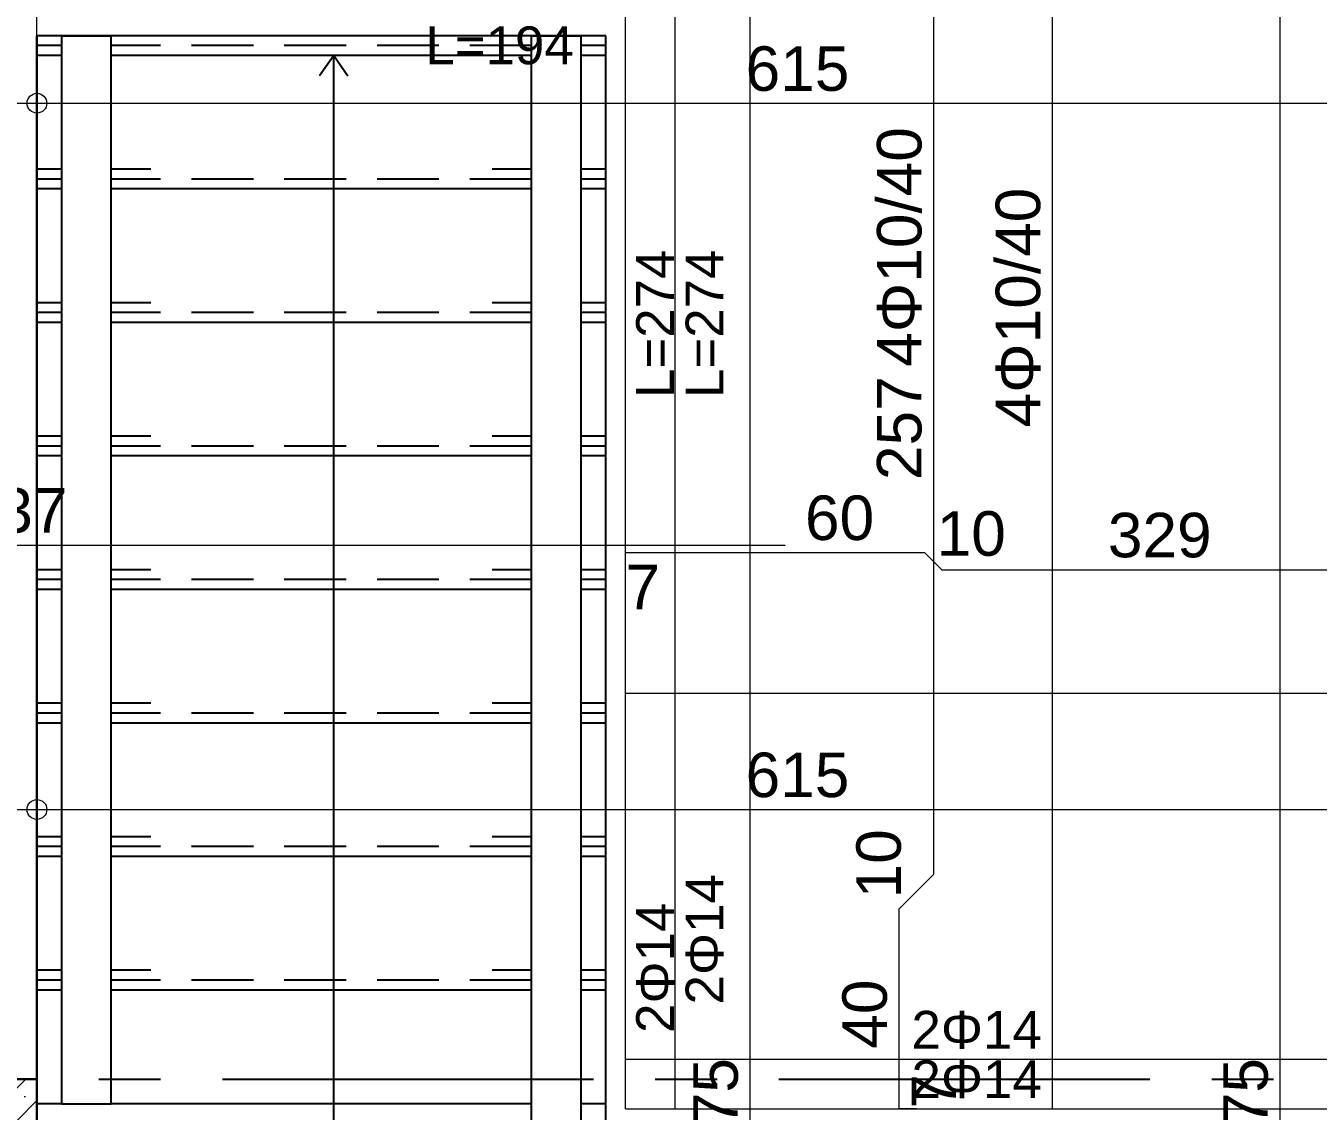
# Model space of a CAD drawing. Header units: millimetres. Extents: x 2232 to 85269, y -3593 to 5869.
# Drawn here: x 42214.5 to 42475.8, y 3500.5 to 3720 of the extents above; entities that cross this region are included whole.
import ezdxf

# ---------------------------------------------------------------- set-up
doc = ezdxf.new("R2010")
doc.units = ezdxf.units.MM
for name, pattern in [('CENTER2', [112.5, 75, -12.5, 12.5, -12.5]), ('DASHDOT2', [12.7, 6.35, -3.175, 0, -3.175]), ('HIDDEN2', [18.75, 12.5, -6.25])]:
    doc.linetypes.add(name, pattern=pattern)
doc.layers.add('aks', color=251, linetype='DASHDOT2', lineweight=35)
for name, color, linetype in [('Donatı Topl. Uzun. Yazısı', 7, 'Continuous'), ('Donatı Uz. Yazısı', 7, 'Continuous'), ('Donatı Yazısı', 7, 'Continuous'), ('Donatı Çizgisi', 7, 'Continuous'), ('Döşeme Boşluğu', 7, 'Continuous'), ('Kiriş', 7, 'Continuous'), ('Merdiven', 7, 'Continuous'), ('Panel', 7, 'Continuous'), ('Standart', 7, 'Continuous'), ('Ölçülendirme', 7, 'Continuous')]:
    doc.layers.add(name, color=color, linetype=linetype)
doc.styles.add('arial_1_18', font='arial.ttf', dxfattribs={"height": 0.2})

# ---------------------------------------------------------------- blocks, each defined once
blk = doc.blocks.new('IDE128Entity118')
at = {"layer": 'Kiriş', "color": 4, "linetype": 'Continuous', "lineweight": 5}
blk.add_lwpolyline([(1825, 410), (1825, 760)], dxfattribs=at)
blk = doc.blocks.new('IDE128Entity345')
at = {"layer": 'Panel', "linetype": 'Continuous', "lineweight": 5}
h = blk.add_hatch(dxfattribs=at)
h.set_pattern_fill('SACNCR', color=163, scale=50, style=0)
h.set_pattern_definition([(45, (0, 0), (-3.314563, 3.314563), []), (45, (3.3146, 0), (-3.314563, 3.314563), [0, -4.6875])])
h.paths.add_polyline_path([(1825, 285), (1808.33, 276.67), (1800, 285), (1800, 410), (1825, 410)])
blk = doc.blocks.new('IDE128Entity346')
at = {"layer": 'Panel', "color": 164, "linetype": 'Continuous', "lineweight": -3}
blk.add_lwpolyline([(1825, 285), (1825, 410)], dxfattribs=at)
blk = doc.blocks.new('IDE128Entity347')
at = {"layer": 'Panel', "color": 164, "linetype": 'Continuous', "lineweight": -3}
blk.add_lwpolyline([(1825, 410), (1800, 410)], dxfattribs=at)
blk = doc.blocks.new('IDE128Entity524')
at = {"layer": 'aks', "color": 251, "linetype": 'CENTER2', "lineweight": -3}
blk.add_lwpolyline([(-50, 410), (3260, 410)], dxfattribs=at)
blk = doc.blocks.new('IDE128Entity710')
at = {"layer": 'Döşeme Boşluğu', "color": 8, "linetype": 'Continuous', "lineweight": -3}
blk.add_lwpolyline([(1940, 400), (1940, 621)], dxfattribs=at)
blk = doc.blocks.new('IDE128Entity711')
at = {"layer": 'Döşeme Boşluğu', "color": 8, "linetype": 'Continuous', "lineweight": -3}
blk.add_lwpolyline([(1940, 621), (1825, 621)], dxfattribs=at)
blk = doc.blocks.new('IDE128Entity712')
at = {"layer": 'Döşeme Boşluğu', "color": 8, "linetype": 'Continuous', "lineweight": -3}
blk.add_lwpolyline([(1825, 621), (1825, 285)], dxfattribs=at)
blk = doc.blocks.new('IDE128Entity715')
at = {"layer": 'Donatı Çizgisi', "color": 5, "linetype": 'Continuous', "lineweight": 5}
blk.add_lwpolyline([(1802.5, 625), (1996.59, 625)], dxfattribs=at)
at = {"layer": 'Donatı Topl. Uzun. Yazısı', "color": 1, "linetype": 'Continuous', "lineweight": 5, "style": 'arial_1_18'}
blk.add_text('L=194', height=7.65, dxfattribs=at).set_placement((1903.5, 615.23))
at = {"layer": 'Donatı Yazısı', "color": 5, "linetype": 'Continuous', "lineweight": 5, "style": 'arial_1_18'}
blk.add_text('2Φ14', height=7.65, dxfattribs=at).set_placement((1860.73, 627.13))
blk = doc.blocks.new('IDE128Entity717')
at = {"layer": 'Donatı Çizgisi', "color": 5, "linetype": 'Continuous', "lineweight": 5}
blk.add_lwpolyline([(1944, 404), (1944, 677.59)], dxfattribs=at)
at = {"layer": 'Donatı Topl. Uzun. Yazısı', "color": 1, "linetype": 'Continuous', "lineweight": 5, "style": 'arial_1_18'}
blk.add_text('L=274', height=7.65, rotation=90, dxfattribs=at).set_placement((1953.78, 547.72))
at = {"layer": 'Donatı Yazısı', "color": 5, "linetype": 'Continuous', "lineweight": 5, "style": 'arial_1_18'}
blk.add_text('2Φ14', height=7.65, rotation=90, dxfattribs=at).set_placement((1953.78, 419.32))
blk = doc.blocks.new('IDE128Entity718')
at = {"layer": 'Donatı Çizgisi', "color": 5, "linetype": 'Continuous', "lineweight": 5}
blk.add_lwpolyline([(1954, 404), (1954, 677.59)], dxfattribs=at)
at = {"layer": 'Donatı Topl. Uzun. Yazısı', "color": 1, "linetype": 'Continuous', "lineweight": 5, "style": 'arial_1_18'}
blk.add_text('L=274', height=7.65, rotation=90, dxfattribs=at).set_placement((1963.78, 547.72))
at = {"layer": 'Donatı Yazısı', "color": 5, "linetype": 'Continuous', "lineweight": 5, "style": 'arial_1_18'}
blk.add_text('2Φ14', height=7.65, rotation=90, dxfattribs=at).set_placement((1963.78, 425.07))
blk = doc.blocks.new('IDE128Entity719')
at = {"layer": 'Donatı Çizgisi', "color": 5, "linetype": 'Continuous', "lineweight": 5}
blk.add_lwpolyline([(1944, 404), (2136.59, 404)], dxfattribs=at)
at = {"layer": 'Donatı Topl. Uzun. Yazısı', "color": 1, "linetype": 'Continuous', "lineweight": 5, "style": 'arial_1_18'}
blk.add_text('L=193', height=7.65, dxfattribs=at).set_placement((2091.17, 406.13))
at = {"layer": 'Donatı Yazısı', "color": 5, "linetype": 'Continuous', "lineweight": 5, "style": 'arial_1_18'}
blk.add_text('2Φ14', height=7.65, dxfattribs=at).set_placement((2001.78, 406.13))
blk = doc.blocks.new('IDE128Entity720')
at = {"layer": 'Donatı Çizgisi', "color": 5, "linetype": 'Continuous', "lineweight": 5}
blk.add_lwpolyline([(1944, 414), (2136.59, 414)], dxfattribs=at)
at = {"layer": 'Donatı Topl. Uzun. Yazısı', "color": 1, "linetype": 'Continuous', "lineweight": 5, "style": 'arial_1_18'}
blk.add_text('L=193', height=7.65, dxfattribs=at).set_placement((2091.17, 416.13))
at = {"layer": 'Donatı Yazısı', "color": 5, "linetype": 'Continuous', "lineweight": 5, "style": 'arial_1_18'}
blk.add_text('2Φ14', height=7.65, dxfattribs=at).set_placement((2001.78, 416.13))
blk = doc.blocks.new('IDE128Entity1204')
at = {"layer": 'Merdiven', "color": 171, "linetype": 'Continuous', "lineweight": -3}
blk.add_lwpolyline([(1925, 390), (1925, 405)], dxfattribs=at)
blk = doc.blocks.new('IDE128Entity1205')
at = {"layer": 'Merdiven', "color": 171, "linetype": 'Continuous', "lineweight": -3}
blk.add_lwpolyline([(1935, 390), (1935, 405)], dxfattribs=at)
blk = doc.blocks.new('IDE128Entity1211')
at = {"layer": 'Merdiven', "color": 171, "linetype": 'Continuous', "lineweight": -3}
blk.add_lwpolyline([(1925, 405), (1925, 621)], dxfattribs=at)
blk = doc.blocks.new('IDE128Entity1212')
at = {"layer": 'Merdiven', "color": 171, "linetype": 'Continuous', "lineweight": -3}
blk.add_lwpolyline([(1935, 405), (1935, 621)], dxfattribs=at)
blk = doc.blocks.new('IDE128Entity1213')
at = {"layer": 'Merdiven', "color": 171, "linetype": 'Continuous', "lineweight": -3}
blk.add_lwpolyline([(1925, 621), (1935, 621)], dxfattribs=at)
blk = doc.blocks.new('IDE128Entity1214')
at = {"layer": 'Merdiven', "color": 171, "linetype": 'Continuous', "lineweight": -3}
blk.add_lwpolyline([(1830, 405), (1830, 621)], dxfattribs=at)
blk = doc.blocks.new('IDE128Entity1215')
at = {"layer": 'Merdiven', "color": 171, "linetype": 'Continuous', "lineweight": -3}
blk.add_lwpolyline([(1840, 405), (1840, 621)], dxfattribs=at)
blk = doc.blocks.new('IDE128Entity1216')
at = {"layer": 'Merdiven', "color": 171, "linetype": 'Continuous', "lineweight": -3}
blk.add_lwpolyline([(1830, 405), (1840, 405)], dxfattribs=at)
blk = doc.blocks.new('IDE128Entity1217')
at = {"layer": 'Merdiven', "color": 171, "linetype": 'Continuous', "lineweight": -3}
blk.add_lwpolyline([(1830, 621), (1840, 621)], dxfattribs=at)
blk = doc.blocks.new('IDE128Entity1265')
at = {"layer": 'Merdiven', "color": 171, "linetype": 'HIDDEN2', "lineweight": -3}
blk.add_lwpolyline([(1940, 405), (1935, 405)], dxfattribs=at)
blk = doc.blocks.new('IDE128Entity1266')
at = {"layer": 'Merdiven', "color": 171, "linetype": 'HIDDEN2', "lineweight": -3}
blk.add_lwpolyline([(1925, 405), (1917, 405)], dxfattribs=at)
blk = doc.blocks.new('IDE128Entity1267')
at = {"layer": 'Merdiven', "color": 171, "linetype": 'HIDDEN2', "lineweight": -3}
blk.add_lwpolyline([(1848, 405), (1840, 405)], dxfattribs=at)
blk = doc.blocks.new('IDE128Entity1268')
at = {"layer": 'Merdiven', "color": 171, "linetype": 'HIDDEN2', "lineweight": -3}
blk.add_lwpolyline([(1830, 405), (1825, 405)], dxfattribs=at)
blk = doc.blocks.new('IDE128Entity1286')
at = {"layer": 'Merdiven', "color": 171, "linetype": 'Continuous', "lineweight": -3}
blk.add_lwpolyline([(1940, 400), (1940, 405)], dxfattribs=at)
blk = doc.blocks.new('IDE128Entity1288')
at = {"layer": 'Merdiven', "color": 171, "linetype": 'Continuous', "lineweight": -3}
blk.add_lwpolyline([(1825, 280), (1825, 405)], dxfattribs=at)
blk = doc.blocks.new('IDE128Entity1289')
at = {"layer": 'Merdiven', "color": 171, "linetype": 'Continuous', "lineweight": -3}
blk.add_lwpolyline([(1940, 405), (1935, 405)], dxfattribs=at)
blk = doc.blocks.new('IDE128Entity1290')
at = {"layer": 'Merdiven', "color": 171, "linetype": 'Continuous', "lineweight": -3}
blk.add_lwpolyline([(1925, 405), (1840, 405)], dxfattribs=at)
blk = doc.blocks.new('IDE128Entity1291')
at = {"layer": 'Merdiven', "color": 171, "linetype": 'Continuous', "lineweight": -3}
blk.add_lwpolyline([(1830, 405), (1825, 405)], dxfattribs=at)
blk = doc.blocks.new('IDE128Entity1293')
at = {"layer": 'Merdiven', "color": 251, "linetype": 'Continuous', "lineweight": -3}
blk.add_lwpolyline([(1885, 340), (1885, 405)], dxfattribs=at)
blk = doc.blocks.new('IDE128Entity1294')
at = {"layer": 'Merdiven', "color": 171, "linetype": 'HIDDEN2', "lineweight": -3}
blk.add_lwpolyline([(1940, 405), (1935, 405)], dxfattribs=at)
blk = doc.blocks.new('IDE128Entity1295')
at = {"layer": 'Merdiven', "color": 171, "linetype": 'HIDDEN2', "lineweight": -3}
blk.add_lwpolyline([(1925, 405), (1917, 405)], dxfattribs=at)
blk = doc.blocks.new('IDE128Entity1296')
at = {"layer": 'Merdiven', "color": 171, "linetype": 'HIDDEN2', "lineweight": -3}
blk.add_lwpolyline([(1848, 405), (1840, 405)], dxfattribs=at)
blk = doc.blocks.new('IDE128Entity1297')
at = {"layer": 'Merdiven', "color": 171, "linetype": 'HIDDEN2', "lineweight": -3}
blk.add_lwpolyline([(1830, 405), (1825, 405)], dxfattribs=at)
blk = doc.blocks.new('IDE128Entity1298')
at = {"layer": 'Merdiven', "color": 171, "linetype": 'HIDDEN2', "lineweight": -3}
blk.add_lwpolyline([(1940, 432), (1935, 432)], dxfattribs=at)
blk = doc.blocks.new('IDE128Entity1299')
at = {"layer": 'Merdiven', "color": 171, "linetype": 'HIDDEN2', "lineweight": -3}
blk.add_lwpolyline([(1925, 432), (1917, 432)], dxfattribs=at)
blk = doc.blocks.new('IDE128Entity1300')
at = {"layer": 'Merdiven', "color": 171, "linetype": 'HIDDEN2', "lineweight": -3}
blk.add_lwpolyline([(1848, 432), (1840, 432)], dxfattribs=at)
blk = doc.blocks.new('IDE128Entity1301')
at = {"layer": 'Merdiven', "color": 171, "linetype": 'HIDDEN2', "lineweight": -3}
blk.add_lwpolyline([(1830, 432), (1825, 432)], dxfattribs=at)
blk = doc.blocks.new('IDE128Entity1302')
at = {"layer": 'Merdiven', "color": 171, "linetype": 'HIDDEN2', "lineweight": -3}
blk.add_lwpolyline([(1940, 459), (1935, 459)], dxfattribs=at)
blk = doc.blocks.new('IDE128Entity1303')
at = {"layer": 'Merdiven', "color": 171, "linetype": 'HIDDEN2', "lineweight": -3}
blk.add_lwpolyline([(1925, 459), (1917, 459)], dxfattribs=at)
blk = doc.blocks.new('IDE128Entity1304')
at = {"layer": 'Merdiven', "color": 171, "linetype": 'HIDDEN2', "lineweight": -3}
blk.add_lwpolyline([(1848, 459), (1840, 459)], dxfattribs=at)
blk = doc.blocks.new('IDE128Entity1305')
at = {"layer": 'Merdiven', "color": 171, "linetype": 'HIDDEN2', "lineweight": -3}
blk.add_lwpolyline([(1830, 459), (1825, 459)], dxfattribs=at)
blk = doc.blocks.new('IDE128Entity1306')
at = {"layer": 'Merdiven', "color": 171, "linetype": 'HIDDEN2', "lineweight": -3}
blk.add_lwpolyline([(1940, 486), (1935, 486)], dxfattribs=at)
blk = doc.blocks.new('IDE128Entity1307')
at = {"layer": 'Merdiven', "color": 171, "linetype": 'HIDDEN2', "lineweight": -3}
blk.add_lwpolyline([(1925, 486), (1917, 486)], dxfattribs=at)
blk = doc.blocks.new('IDE128Entity1308')
at = {"layer": 'Merdiven', "color": 171, "linetype": 'HIDDEN2', "lineweight": -3}
blk.add_lwpolyline([(1848, 486), (1840, 486)], dxfattribs=at)
blk = doc.blocks.new('IDE128Entity1309')
at = {"layer": 'Merdiven', "color": 171, "linetype": 'HIDDEN2', "lineweight": -3}
blk.add_lwpolyline([(1830, 486), (1825, 486)], dxfattribs=at)
blk = doc.blocks.new('IDE128Entity1310')
at = {"layer": 'Merdiven', "color": 171, "linetype": 'HIDDEN2', "lineweight": -3}
blk.add_lwpolyline([(1940, 513), (1935, 513)], dxfattribs=at)
blk = doc.blocks.new('IDE128Entity1311')
at = {"layer": 'Merdiven', "color": 171, "linetype": 'HIDDEN2', "lineweight": -3}
blk.add_lwpolyline([(1925, 513), (1917, 513)], dxfattribs=at)
blk = doc.blocks.new('IDE128Entity1312')
at = {"layer": 'Merdiven', "color": 171, "linetype": 'HIDDEN2', "lineweight": -3}
blk.add_lwpolyline([(1848, 513), (1840, 513)], dxfattribs=at)
blk = doc.blocks.new('IDE128Entity1313')
at = {"layer": 'Merdiven', "color": 171, "linetype": 'HIDDEN2', "lineweight": -3}
blk.add_lwpolyline([(1830, 513), (1825, 513)], dxfattribs=at)
blk = doc.blocks.new('IDE128Entity1314')
at = {"layer": 'Merdiven', "color": 171, "linetype": 'HIDDEN2', "lineweight": -3}
blk.add_lwpolyline([(1940, 540), (1935, 540)], dxfattribs=at)
blk = doc.blocks.new('IDE128Entity1315')
at = {"layer": 'Merdiven', "color": 171, "linetype": 'HIDDEN2', "lineweight": -3}
blk.add_lwpolyline([(1925, 540), (1917, 540)], dxfattribs=at)
blk = doc.blocks.new('IDE128Entity1316')
at = {"layer": 'Merdiven', "color": 171, "linetype": 'HIDDEN2', "lineweight": -3}
blk.add_lwpolyline([(1848, 540), (1840, 540)], dxfattribs=at)
blk = doc.blocks.new('IDE128Entity1317')
at = {"layer": 'Merdiven', "color": 171, "linetype": 'HIDDEN2', "lineweight": -3}
blk.add_lwpolyline([(1830, 540), (1825, 540)], dxfattribs=at)
blk = doc.blocks.new('IDE128Entity1318')
at = {"layer": 'Merdiven', "color": 171, "linetype": 'HIDDEN2', "lineweight": -3}
blk.add_lwpolyline([(1940, 567), (1935, 567)], dxfattribs=at)
blk = doc.blocks.new('IDE128Entity1319')
at = {"layer": 'Merdiven', "color": 171, "linetype": 'HIDDEN2', "lineweight": -3}
blk.add_lwpolyline([(1925, 567), (1917, 567)], dxfattribs=at)
blk = doc.blocks.new('IDE128Entity1320')
at = {"layer": 'Merdiven', "color": 171, "linetype": 'HIDDEN2', "lineweight": -3}
blk.add_lwpolyline([(1848, 567), (1840, 567)], dxfattribs=at)
blk = doc.blocks.new('IDE128Entity1321')
at = {"layer": 'Merdiven', "color": 171, "linetype": 'HIDDEN2', "lineweight": -3}
blk.add_lwpolyline([(1830, 567), (1825, 567)], dxfattribs=at)
blk = doc.blocks.new('IDE128Entity1322')
at = {"layer": 'Merdiven', "color": 171, "linetype": 'HIDDEN2', "lineweight": -3}
blk.add_lwpolyline([(1940, 594), (1935, 594)], dxfattribs=at)
blk = doc.blocks.new('IDE128Entity1323')
at = {"layer": 'Merdiven', "color": 171, "linetype": 'HIDDEN2', "lineweight": -3}
blk.add_lwpolyline([(1925, 594), (1917, 594)], dxfattribs=at)
blk = doc.blocks.new('IDE128Entity1324')
at = {"layer": 'Merdiven', "color": 171, "linetype": 'HIDDEN2', "lineweight": -3}
blk.add_lwpolyline([(1848, 594), (1840, 594)], dxfattribs=at)
blk = doc.blocks.new('IDE128Entity1325')
at = {"layer": 'Merdiven', "color": 171, "linetype": 'HIDDEN2', "lineweight": -3}
blk.add_lwpolyline([(1830, 594), (1825, 594)], dxfattribs=at)
blk = doc.blocks.new('IDE128Entity1326')
at = {"layer": 'Merdiven', "color": 171, "linetype": 'HIDDEN2', "lineweight": -3}
blk.add_lwpolyline([(1940, 621), (1935, 621)], dxfattribs=at)
blk = doc.blocks.new('IDE128Entity1327')
at = {"layer": 'Merdiven', "color": 171, "linetype": 'HIDDEN2', "lineweight": -3}
blk.add_lwpolyline([(1925, 621), (1917, 621)], dxfattribs=at)
blk = doc.blocks.new('IDE128Entity1328')
at = {"layer": 'Merdiven', "color": 171, "linetype": 'HIDDEN2', "lineweight": -3}
blk.add_lwpolyline([(1935, 621), (1925, 621)], dxfattribs=at)
blk = doc.blocks.new('IDE128Entity1329')
at = {"layer": 'Merdiven', "color": 171, "linetype": 'HIDDEN2', "lineweight": -3}
blk.add_lwpolyline([(1848, 621), (1840, 621)], dxfattribs=at)
blk = doc.blocks.new('IDE128Entity1330')
at = {"layer": 'Merdiven', "color": 171, "linetype": 'HIDDEN2', "lineweight": -3}
blk.add_lwpolyline([(1830, 621), (1825, 621)], dxfattribs=at)
blk = doc.blocks.new('IDE128Entity1331')
at = {"layer": 'Merdiven', "color": 171, "linetype": 'HIDDEN2', "lineweight": -3}
blk.add_lwpolyline([(1840, 621), (1830, 621)], dxfattribs=at)
blk = doc.blocks.new('IDE128Entity1334')
at = {"layer": 'Merdiven', "color": 171, "linetype": 'HIDDEN2', "lineweight": -3}
blk.add_lwpolyline([(1940, 430), (1935, 430)], dxfattribs=at)
blk = doc.blocks.new('IDE128Entity1335')
at = {"layer": 'Merdiven', "color": 171, "linetype": 'HIDDEN2', "lineweight": -3}
blk.add_lwpolyline([(1925, 430), (1840, 430)], dxfattribs=at)
blk = doc.blocks.new('IDE128Entity1336')
at = {"layer": 'Merdiven', "color": 171, "linetype": 'HIDDEN2', "lineweight": -3}
blk.add_lwpolyline([(1830, 430), (1825, 430)], dxfattribs=at)
blk = doc.blocks.new('IDE128Entity1337')
at = {"layer": 'Merdiven', "color": 171, "linetype": 'HIDDEN2', "lineweight": -3}
blk.add_lwpolyline([(1940, 457), (1935, 457)], dxfattribs=at)
blk = doc.blocks.new('IDE128Entity1338')
at = {"layer": 'Merdiven', "color": 171, "linetype": 'HIDDEN2', "lineweight": -3}
blk.add_lwpolyline([(1925, 457), (1840, 457)], dxfattribs=at)
blk = doc.blocks.new('IDE128Entity1339')
at = {"layer": 'Merdiven', "color": 171, "linetype": 'HIDDEN2', "lineweight": -3}
blk.add_lwpolyline([(1830, 457), (1825, 457)], dxfattribs=at)
blk = doc.blocks.new('IDE128Entity1340')
at = {"layer": 'Merdiven', "color": 171, "linetype": 'HIDDEN2', "lineweight": -3}
blk.add_lwpolyline([(1940, 484), (1935, 484)], dxfattribs=at)
blk = doc.blocks.new('IDE128Entity1341')
at = {"layer": 'Merdiven', "color": 171, "linetype": 'HIDDEN2', "lineweight": -3}
blk.add_lwpolyline([(1925, 484), (1840, 484)], dxfattribs=at)
blk = doc.blocks.new('IDE128Entity1342')
at = {"layer": 'Merdiven', "color": 171, "linetype": 'HIDDEN2', "lineweight": -3}
blk.add_lwpolyline([(1830, 484), (1825, 484)], dxfattribs=at)
blk = doc.blocks.new('IDE128Entity1343')
at = {"layer": 'Merdiven', "color": 171, "linetype": 'HIDDEN2', "lineweight": -3}
blk.add_lwpolyline([(1940, 511), (1935, 511)], dxfattribs=at)
blk = doc.blocks.new('IDE128Entity1344')
at = {"layer": 'Merdiven', "color": 171, "linetype": 'HIDDEN2', "lineweight": -3}
blk.add_lwpolyline([(1925, 511), (1840, 511)], dxfattribs=at)
blk = doc.blocks.new('IDE128Entity1345')
at = {"layer": 'Merdiven', "color": 171, "linetype": 'HIDDEN2', "lineweight": -3}
blk.add_lwpolyline([(1830, 511), (1825, 511)], dxfattribs=at)
blk = doc.blocks.new('IDE128Entity1346')
at = {"layer": 'Merdiven', "color": 171, "linetype": 'HIDDEN2', "lineweight": -3}
blk.add_lwpolyline([(1940, 538), (1935, 538)], dxfattribs=at)
blk = doc.blocks.new('IDE128Entity1347')
at = {"layer": 'Merdiven', "color": 171, "linetype": 'HIDDEN2', "lineweight": -3}
blk.add_lwpolyline([(1925, 538), (1840, 538)], dxfattribs=at)
blk = doc.blocks.new('IDE128Entity1348')
at = {"layer": 'Merdiven', "color": 171, "linetype": 'HIDDEN2', "lineweight": -3}
blk.add_lwpolyline([(1830, 538), (1825, 538)], dxfattribs=at)
blk = doc.blocks.new('IDE128Entity1349')
at = {"layer": 'Merdiven', "color": 171, "linetype": 'HIDDEN2', "lineweight": -3}
blk.add_lwpolyline([(1940, 565), (1935, 565)], dxfattribs=at)
blk = doc.blocks.new('IDE128Entity1350')
at = {"layer": 'Merdiven', "color": 171, "linetype": 'HIDDEN2', "lineweight": -3}
blk.add_lwpolyline([(1925, 565), (1840, 565)], dxfattribs=at)
blk = doc.blocks.new('IDE128Entity1351')
at = {"layer": 'Merdiven', "color": 171, "linetype": 'HIDDEN2', "lineweight": -3}
blk.add_lwpolyline([(1830, 565), (1825, 565)], dxfattribs=at)
blk = doc.blocks.new('IDE128Entity1352')
at = {"layer": 'Merdiven', "color": 171, "linetype": 'HIDDEN2', "lineweight": -3}
blk.add_lwpolyline([(1940, 592), (1935, 592)], dxfattribs=at)
blk = doc.blocks.new('IDE128Entity1353')
at = {"layer": 'Merdiven', "color": 171, "linetype": 'HIDDEN2', "lineweight": -3}
blk.add_lwpolyline([(1925, 592), (1840, 592)], dxfattribs=at)
blk = doc.blocks.new('IDE128Entity1354')
at = {"layer": 'Merdiven', "color": 171, "linetype": 'HIDDEN2', "lineweight": -3}
blk.add_lwpolyline([(1830, 592), (1825, 592)], dxfattribs=at)
blk = doc.blocks.new('IDE128Entity1355')
at = {"layer": 'Merdiven', "color": 171, "linetype": 'HIDDEN2', "lineweight": -3}
blk.add_lwpolyline([(1940, 619), (1935, 619)], dxfattribs=at)
blk = doc.blocks.new('IDE128Entity1356')
at = {"layer": 'Merdiven', "color": 171, "linetype": 'HIDDEN2', "lineweight": -3}
blk.add_lwpolyline([(1925, 619), (1840, 619)], dxfattribs=at)
blk = doc.blocks.new('IDE128Entity1357')
at = {"layer": 'Merdiven', "color": 171, "linetype": 'HIDDEN2', "lineweight": -3}
blk.add_lwpolyline([(1830, 619), (1825, 619)], dxfattribs=at)
blk = doc.blocks.new('IDE128Entity1360')
at = {"layer": 'Merdiven', "color": 171, "linetype": 'Continuous', "lineweight": -3}
blk.add_lwpolyline([(1940, 428), (1935, 428)], dxfattribs=at)
blk = doc.blocks.new('IDE128Entity1361')
at = {"layer": 'Merdiven', "color": 171, "linetype": 'Continuous', "lineweight": -3}
blk.add_lwpolyline([(1925, 428), (1840, 428)], dxfattribs=at)
blk = doc.blocks.new('IDE128Entity1362')
at = {"layer": 'Merdiven', "color": 171, "linetype": 'Continuous', "lineweight": -3}
blk.add_lwpolyline([(1830, 428), (1825, 428)], dxfattribs=at)
blk = doc.blocks.new('IDE128Entity1363')
at = {"layer": 'Merdiven', "color": 171, "linetype": 'Continuous', "lineweight": -3}
blk.add_lwpolyline([(1940, 455), (1935, 455)], dxfattribs=at)
blk = doc.blocks.new('IDE128Entity1364')
at = {"layer": 'Merdiven', "color": 171, "linetype": 'Continuous', "lineweight": -3}
blk.add_lwpolyline([(1925, 455), (1840, 455)], dxfattribs=at)
blk = doc.blocks.new('IDE128Entity1365')
at = {"layer": 'Merdiven', "color": 171, "linetype": 'Continuous', "lineweight": -3}
blk.add_lwpolyline([(1830, 455), (1825, 455)], dxfattribs=at)
blk = doc.blocks.new('IDE128Entity1366')
at = {"layer": 'Merdiven', "color": 171, "linetype": 'Continuous', "lineweight": -3}
blk.add_lwpolyline([(1940, 482), (1935, 482)], dxfattribs=at)
blk = doc.blocks.new('IDE128Entity1367')
at = {"layer": 'Merdiven', "color": 171, "linetype": 'Continuous', "lineweight": -3}
blk.add_lwpolyline([(1925, 482), (1840, 482)], dxfattribs=at)
blk = doc.blocks.new('IDE128Entity1368')
at = {"layer": 'Merdiven', "color": 171, "linetype": 'Continuous', "lineweight": -3}
blk.add_lwpolyline([(1830, 482), (1825, 482)], dxfattribs=at)
blk = doc.blocks.new('IDE128Entity1369')
at = {"layer": 'Merdiven', "color": 171, "linetype": 'Continuous', "lineweight": -3}
blk.add_lwpolyline([(1940, 509), (1935, 509)], dxfattribs=at)
blk = doc.blocks.new('IDE128Entity1370')
at = {"layer": 'Merdiven', "color": 171, "linetype": 'Continuous', "lineweight": -3}
blk.add_lwpolyline([(1925, 509), (1840, 509)], dxfattribs=at)
blk = doc.blocks.new('IDE128Entity1371')
at = {"layer": 'Merdiven', "color": 171, "linetype": 'Continuous', "lineweight": -3}
blk.add_lwpolyline([(1830, 509), (1825, 509)], dxfattribs=at)
blk = doc.blocks.new('IDE128Entity1372')
at = {"layer": 'Merdiven', "color": 171, "linetype": 'Continuous', "lineweight": -3}
blk.add_lwpolyline([(1940, 536), (1935, 536)], dxfattribs=at)
blk = doc.blocks.new('IDE128Entity1373')
at = {"layer": 'Merdiven', "color": 171, "linetype": 'Continuous', "lineweight": -3}
blk.add_lwpolyline([(1925, 536), (1840, 536)], dxfattribs=at)
blk = doc.blocks.new('IDE128Entity1374')
at = {"layer": 'Merdiven', "color": 171, "linetype": 'Continuous', "lineweight": -3}
blk.add_lwpolyline([(1830, 536), (1825, 536)], dxfattribs=at)
blk = doc.blocks.new('IDE128Entity1375')
at = {"layer": 'Merdiven', "color": 171, "linetype": 'Continuous', "lineweight": -3}
blk.add_lwpolyline([(1940, 563), (1935, 563)], dxfattribs=at)
blk = doc.blocks.new('IDE128Entity1376')
at = {"layer": 'Merdiven', "color": 171, "linetype": 'Continuous', "lineweight": -3}
blk.add_lwpolyline([(1925, 563), (1840, 563)], dxfattribs=at)
blk = doc.blocks.new('IDE128Entity1377')
at = {"layer": 'Merdiven', "color": 171, "linetype": 'Continuous', "lineweight": -3}
blk.add_lwpolyline([(1830, 563), (1825, 563)], dxfattribs=at)
blk = doc.blocks.new('IDE128Entity1378')
at = {"layer": 'Merdiven', "color": 171, "linetype": 'Continuous', "lineweight": -3}
blk.add_lwpolyline([(1940, 590), (1935, 590)], dxfattribs=at)
blk = doc.blocks.new('IDE128Entity1379')
at = {"layer": 'Merdiven', "color": 171, "linetype": 'Continuous', "lineweight": -3}
blk.add_lwpolyline([(1925, 590), (1840, 590)], dxfattribs=at)
blk = doc.blocks.new('IDE128Entity1380')
at = {"layer": 'Merdiven', "color": 171, "linetype": 'Continuous', "lineweight": -3}
blk.add_lwpolyline([(1830, 590), (1825, 590)], dxfattribs=at)
blk = doc.blocks.new('IDE128Entity1381')
at = {"layer": 'Merdiven', "color": 171, "linetype": 'Continuous', "lineweight": -3}
blk.add_lwpolyline([(1940, 617), (1935, 617)], dxfattribs=at)
blk = doc.blocks.new('IDE128Entity1382')
at = {"layer": 'Merdiven', "color": 171, "linetype": 'Continuous', "lineweight": -3}
blk.add_lwpolyline([(1925, 617), (1840, 617)], dxfattribs=at)
blk = doc.blocks.new('IDE128Entity1383')
at = {"layer": 'Merdiven', "color": 171, "linetype": 'Continuous', "lineweight": -3}
blk.add_lwpolyline([(1830, 617), (1825, 617)], dxfattribs=at)
blk = doc.blocks.new('IDE128Entity1384')
at = {"layer": 'Merdiven', "color": 171, "linetype": 'Continuous', "lineweight": -3}
blk.add_lwpolyline([(1940, 405), (1935, 405)], dxfattribs=at)
blk = doc.blocks.new('IDE128Entity1385')
at = {"layer": 'Merdiven', "color": 171, "linetype": 'Continuous', "lineweight": -3}
blk.add_lwpolyline([(1925, 405), (1840, 405)], dxfattribs=at)
blk = doc.blocks.new('IDE128Entity1386')
at = {"layer": 'Merdiven', "color": 171, "linetype": 'Continuous', "lineweight": -3}
blk.add_lwpolyline([(1830, 405), (1825, 405)], dxfattribs=at)
blk = doc.blocks.new('IDE128Entity1387')
at = {"layer": 'Merdiven', "color": 171, "linetype": 'Continuous', "lineweight": -3}
blk.add_lwpolyline([(1940, 405), (1940, 621)], dxfattribs=at)
blk = doc.blocks.new('IDE128Entity1388')
at = {"layer": 'Merdiven', "color": 171, "linetype": 'Continuous', "lineweight": -3}
blk.add_lwpolyline([(1825, 405), (1825, 621)], dxfattribs=at)
blk = doc.blocks.new('IDE128Entity1389')
at = {"layer": 'Merdiven', "color": 171, "linetype": 'Continuous', "lineweight": -3}
blk.add_lwpolyline([(1940, 621), (1935, 621)], dxfattribs=at)
blk = doc.blocks.new('IDE128Entity1390')
at = {"layer": 'Merdiven', "color": 171, "linetype": 'Continuous', "lineweight": -3}
blk.add_lwpolyline([(1925, 621), (1840, 621)], dxfattribs=at)
blk = doc.blocks.new('IDE128Entity1391')
at = {"layer": 'Merdiven', "color": 171, "linetype": 'Continuous', "lineweight": -3}
blk.add_lwpolyline([(1935, 621), (1925, 621)], dxfattribs=at)
blk = doc.blocks.new('IDE128Entity1392')
at = {"layer": 'Merdiven', "color": 171, "linetype": 'Continuous', "lineweight": -3}
blk.add_lwpolyline([(1830, 621), (1825, 621)], dxfattribs=at)
blk = doc.blocks.new('IDE128Entity1393')
at = {"layer": 'Merdiven', "color": 171, "linetype": 'Continuous', "lineweight": -3}
blk.add_lwpolyline([(1840, 621), (1830, 621)], dxfattribs=at)
blk = doc.blocks.new('IDE128Entity1394')
at = {"layer": 'Merdiven', "color": 251, "linetype": 'Continuous', "lineweight": -3}
blk.add_lwpolyline([(1885, 405), (1885, 617)], dxfattribs=at)
blk = doc.blocks.new('IDE128Entity1395')
at = {"layer": 'Merdiven', "color": 251, "linetype": 'Continuous', "lineweight": -3}
blk.add_lwpolyline([(1885, 617), (1882.13, 612.9)], dxfattribs=at)
blk = doc.blocks.new('IDE128Entity1396')
at = {"layer": 'Merdiven', "color": 251, "linetype": 'Continuous', "lineweight": -3}
blk.add_lwpolyline([(1885, 617), (1887.87, 612.9)], dxfattribs=at)
blk = doc.blocks.new('IDE128Entity1407')
at = {"layer": 'Donatı Çizgisi', "color": 5, "linetype": 'Continuous', "lineweight": 5}
for points in [[(2030.31, 404), (2030.31, 782.5)], [(2006.31, 451.43), (2006.31, 708.57)], [(1739, 518), (1976.25, 518)], [(1944, 513.01), (1944, 516.51)], [(1944, 516.51), (2004.43, 516.51)], [(2004.43, 516.51), (2007.93, 513.01)], [(2007.93, 513.01), (2343.5, 513.01)], [(1944, 488.01), (2462.5, 488.01)], [(1999.31, 444.43), (2006.31, 451.43)], [(1999.31, 404), (1999.31, 444.43)], [(2002.81, 404), (1999.31, 404)]]:
    blk.add_lwpolyline(points, dxfattribs=at)
at = {"layer": 'Donatı Uz. Yazısı', "color": 5, "linetype": 'Continuous', "lineweight": 5, "style": 'arial_1_18'}
for s, p in [('257', (2003.81, 531.14)), ('10', (1999.64, 446.53)), ('40', (1996.81, 416.13)), ('7', (2010.81, 404))]:
    blk.add_text(s, height=9, rotation=90, dxfattribs=at).set_placement(p)
for s, p in [('237', (1810.18, 520.5)), ('60', (1980.26, 519.01)), ('10', (2006.88, 515.83)), ('329', (2041.49, 515.51)), ('7', (1944, 505.01))]:
    blk.add_text(s, height=9, dxfattribs=at).set_placement(p)
at = {"layer": 'Donatı Yazısı', "color": 5, "linetype": 'Continuous', "lineweight": 5, "style": 'arial_1_18'}
for p in [(2003.81, 554.03), (2027.81, 541.77)]:
    blk.add_text('4Φ10/40', height=9, rotation=90, dxfattribs=at).set_placement(p)
blk = doc.blocks.new('IDE128Entity1408')
at = {"layer": 'Ölçülendirme', "color": 1, "linetype": 'Continuous', "lineweight": 5}
for points in [[(1969.18, 260), (1969.18, 785)], [(2076.31, 260), (2076.31, 785)], [(1800, 607.35), (2440, 607.35)], [(1800, 464.51), (2440, 464.51)]]:
    blk.add_lwpolyline(points, dxfattribs=at)
for centre in [(1825, 607.35), (1825, 464.51)]:
    blk.add_circle(centre, 2, dxfattribs=at)
at = {"layer": 'Ölçülendirme', "color": 1, "linetype": 'Continuous', "lineweight": 5, "style": 'arial_1_18'}
for p in [(1968.26, 609.85), (1968.26, 467.01)]:
    blk.add_text('615', height=9, dxfattribs=at).set_placement(p)
for p in [(1966.68, 393.26), (2073.81, 393.26)]:
    blk.add_text('475', height=9, rotation=90, dxfattribs=at).set_placement(p)

msp = doc.modelspace()

# ---------------------------------------------------------------- block references
at = {"layer": 'aks'}
msp.add_blockref('IDE128Entity524', (40391.75, 3097), dxfattribs=at)
at = {"layer": 'Döşeme Boşluğu'}
for name in ['IDE128Entity711', 'IDE128Entity712', 'IDE128Entity710']:
    msp.add_blockref(name, (40391.75, 3097), dxfattribs=at)
at = {"layer": 'Kiriş'}
msp.add_blockref('IDE128Entity118', (40391.75, 3097), dxfattribs=at)
at = {"layer": 'Merdiven'}
for name in ['IDE128Entity1330', 'IDE128Entity1388', 'IDE128Entity1392', 'IDE128Entity1214', 'IDE128Entity1217', 'IDE128Entity1331', 'IDE128Entity1393', 'IDE128Entity1215', 'IDE128Entity1329', 'IDE128Entity1390', 'IDE128Entity1327', 'IDE128Entity1211', 'IDE128Entity1213', 'IDE128Entity1328', 'IDE128Entity1391', 'IDE128Entity1212', 'IDE128Entity1326', 'IDE128Entity1389', 'IDE128Entity1387', 'IDE128Entity1357', 'IDE128Entity1356', 'IDE128Entity1355', 'IDE128Entity1383', 'IDE128Entity1382', 'IDE128Entity1395', 'IDE128Entity1394', 'IDE128Entity1396', 'IDE128Entity1381', 'IDE128Entity1325', 'IDE128Entity1354', 'IDE128Entity1324', 'IDE128Entity1353', 'IDE128Entity1323', 'IDE128Entity1322', 'IDE128Entity1352', 'IDE128Entity1380', 'IDE128Entity1379', 'IDE128Entity1378', 'IDE128Entity1321', 'IDE128Entity1320', 'IDE128Entity1319', 'IDE128Entity1318', 'IDE128Entity1351', 'IDE128Entity1350', 'IDE128Entity1349', 'IDE128Entity1377', 'IDE128Entity1376', 'IDE128Entity1375', 'IDE128Entity1317', 'IDE128Entity1316', 'IDE128Entity1315', 'IDE128Entity1314', 'IDE128Entity1348', 'IDE128Entity1347', 'IDE128Entity1346', 'IDE128Entity1374', 'IDE128Entity1373', 'IDE128Entity1372', 'IDE128Entity1313', 'IDE128Entity1345', 'IDE128Entity1312', 'IDE128Entity1344', 'IDE128Entity1311', 'IDE128Entity1310', 'IDE128Entity1343', 'IDE128Entity1371', 'IDE128Entity1370', 'IDE128Entity1369', 'IDE128Entity1309', 'IDE128Entity1308', 'IDE128Entity1307', 'IDE128Entity1306', 'IDE128Entity1342', 'IDE128Entity1341', 'IDE128Entity1340', 'IDE128Entity1368', 'IDE128Entity1367', 'IDE128Entity1366', 'IDE128Entity1305', 'IDE128Entity1304', 'IDE128Entity1303', 'IDE128Entity1302', 'IDE128Entity1339', 'IDE128Entity1338', 'IDE128Entity1337', 'IDE128Entity1365', 'IDE128Entity1364', 'IDE128Entity1363', 'IDE128Entity1301', 'IDE128Entity1336', 'IDE128Entity1300', 'IDE128Entity1335', 'IDE128Entity1299', 'IDE128Entity1298', 'IDE128Entity1334', 'IDE128Entity1362', 'IDE128Entity1361', 'IDE128Entity1360', 'IDE128Entity1268', 'IDE128Entity1288', 'IDE128Entity1291', 'IDE128Entity1297', 'IDE128Entity1386', 'IDE128Entity1216', 'IDE128Entity1267', 'IDE128Entity1290', 'IDE128Entity1296', 'IDE128Entity1385', 'IDE128Entity1293', 'IDE128Entity1266', 'IDE128Entity1295', 'IDE128Entity1204', 'IDE128Entity1205', 'IDE128Entity1265', 'IDE128Entity1289', 'IDE128Entity1294', 'IDE128Entity1384', 'IDE128Entity1286']:
    msp.add_blockref(name, (40391.75, 3097), dxfattribs=at)
at = {"layer": 'Panel'}
for name in ['IDE128Entity345', 'IDE128Entity347', 'IDE128Entity346']:
    msp.add_blockref(name, (40391.75, 3097), dxfattribs=at)
at = {"layer": 'Standart'}
for name in ['IDE128Entity1408', 'IDE128Entity1407', 'IDE128Entity717', 'IDE128Entity718', 'IDE128Entity715', 'IDE128Entity720', 'IDE128Entity719']:
    msp.add_blockref(name, (40391.75, 3097), dxfattribs=at)

doc.saveas('drawing.dxf')
